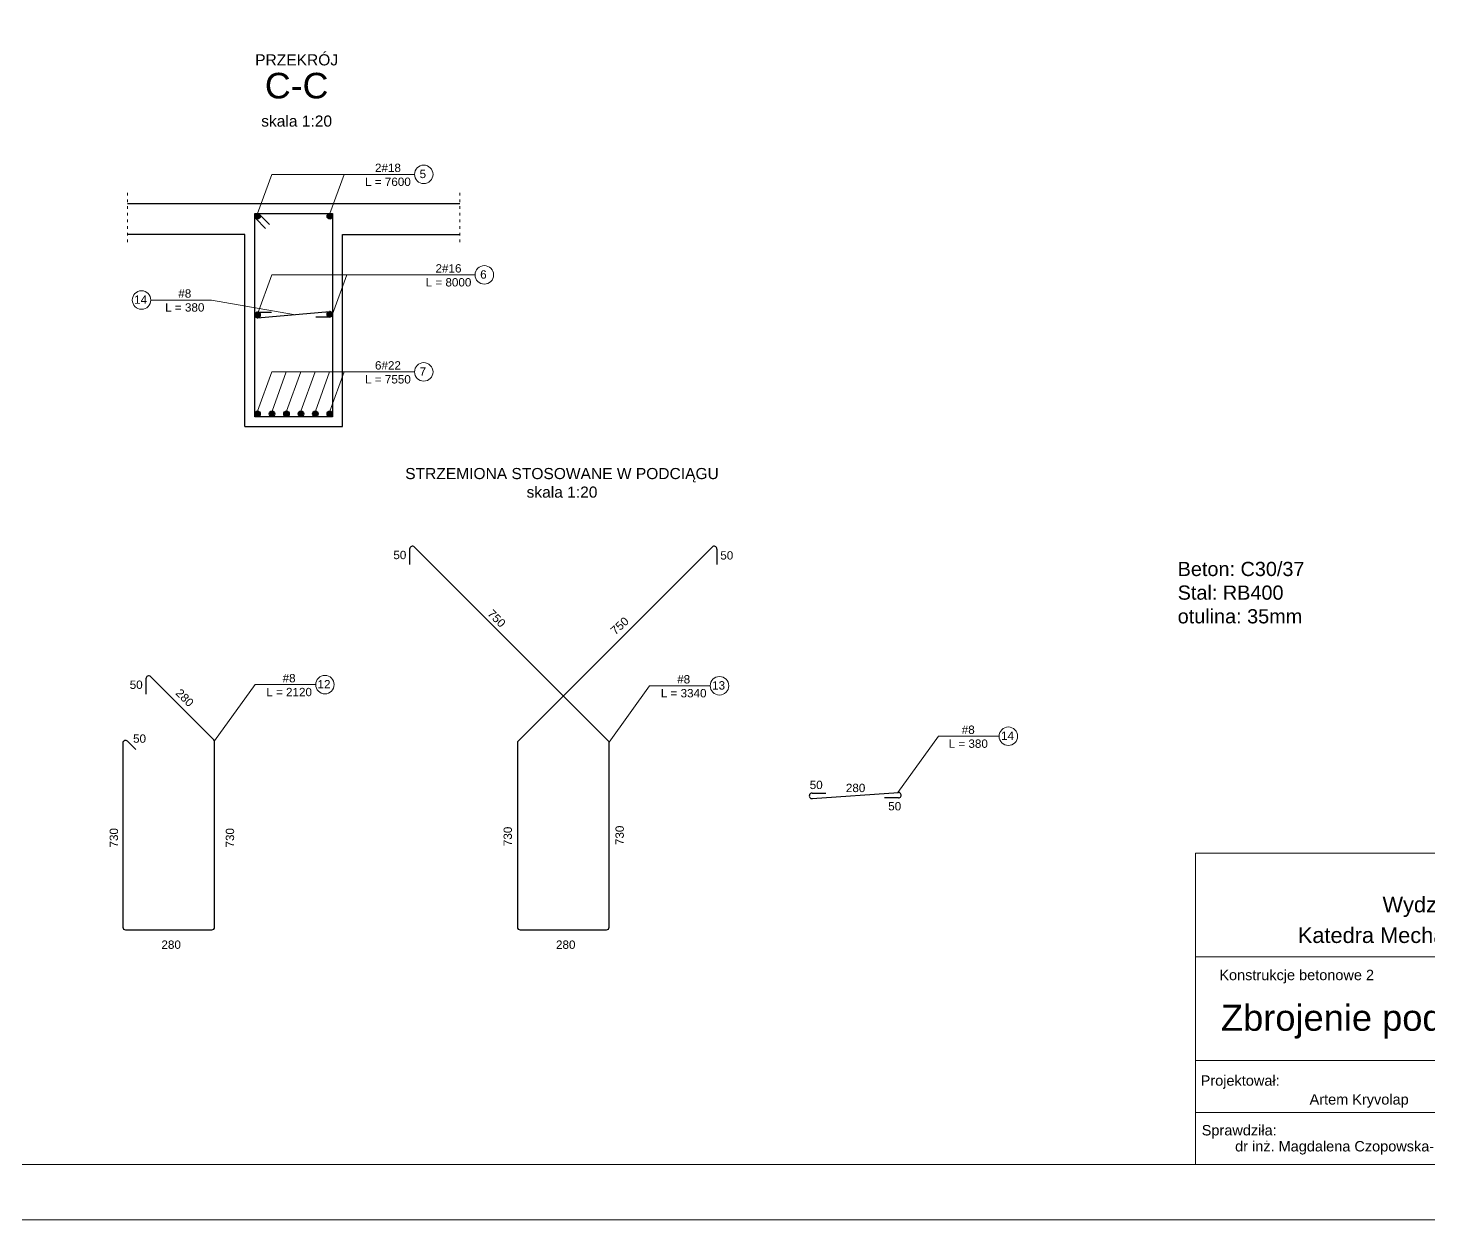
# Model space of a CAD drawing. Header units: millimetres. Extents: x 167217 to 300968, y 226456 to 301181.
# Drawn here: x 179400 to 191986, y 244368 to 255078 of the extents above; entities that cross this region are included whole.
import ezdxf

# ---------------------------------------------------------------- set-up
doc = ezdxf.new("R2010")
doc.units = ezdxf.units.MM
doc.linetypes.add('ACAD_ISO03W100', pattern=[30, 12, -18])
doc.layers.get('0').update_dxf_attribs({"lineweight": 5})
for name, color, linetype, lineweight in [('Linie', 7, 'Continuous', 5), ('opisówka', 255, 'Continuous', 5), ('Osie', 7, 'ACAD_ISO03W100', 5), ('Słupy', 1, 'Continuous', 25), ('zbrojenie dolne', 210, 'Continuous', 25), ('zbrojenie górne', 70, 'Continuous', 25)]:
    doc.layers.add(name, color=color, linetype=linetype, lineweight=lineweight)
doc.styles.add('KB2', font='arial.ttf', dxfattribs={"height": 230})
doc.styles.get("Standard").update_dxf_attribs({"font": 'arial.ttf'})

# ---------------------------------------------------------------- blocks, each defined once
blk = doc.blocks.new('*U182')
at = {"layer": 'zbrojenie dolne', "ltscale": 100}
h = blk.add_hatch(color=256, dxfattribs=at)
h.dxf.hatch_style = 1
h.paths.add_polyline_path([(25, 0, 1), (-25, 0, 1)])
blk.add_circle((0, 0), 25, dxfattribs=at)
blk = doc.blocks.new('*U183')
at = {"layer": 'zbrojenie górne', "color": 0, "linetype": 'ByBlock', "lineweight": -2, "transparency": 16777216}
for p in [(0, 0), (130, 0), (260, 0), (390, 0), (520, 0), (650, 0)]:
    blk.add_blockref('*U182', p, dxfattribs=at)
blk = doc.blocks.new('*U184')
at = {"layer": 'opisówka', "ltscale": 100}
blk.add_line((-64, -176), (64, 176), dxfattribs=at)
blk = doc.blocks.new('*U185')
at = {"layer": 'zbrojenie górne', "color": 0, "linetype": 'ByBlock', "lineweight": -2, "transparency": 16777216}
for p in [(0, 0), (130, 0), (260, 0), (390, 0), (520, 0), (650, 0)]:
    blk.add_blockref('*U184', p, dxfattribs=at)
blk = doc.blocks.new('*U190')
at = {"layer": 'opisówka', "ltscale": 100}
blk.add_line((-64, -176), (64, 176), dxfattribs=at)
blk = doc.blocks.new('*U191')
at = {"layer": 'zbrojenie górne', "color": 0, "linetype": 'ByBlock', "lineweight": -2, "transparency": 16777216}
for p in [(0, 0), (650, 0)]:
    blk.add_blockref('*U190', p, dxfattribs=at)

msp = doc.modelspace()

# ---------------------------------------------------------------- hatches: boundary and pattern name
at = {"layer": 'zbrojenie dolne', "ltscale": 100}
h = msp.add_hatch(color=256, dxfattribs=at)
h.dxf.hatch_style = 1
h.paths.add_polyline_path([(181486.9, 253386, 1), (181436.9, 253386, 1)])
h = msp.add_hatch(color=256, dxfattribs=at)
h.dxf.hatch_style = 1
h.paths.add_polyline_path([(182136.9, 253386, 1), (182086.9, 253386, 1)])
h = msp.add_hatch(color=256, dxfattribs=at)
h.dxf.hatch_style = 1
h.paths.add_polyline_path([(181486.9, 252500.3, 1), (181436.9, 252500.3, 1)])
h = msp.add_hatch(color=256, dxfattribs=at)
h.dxf.hatch_style = 1
h.paths.add_polyline_path([(182137, 252506.3, 1), (182087, 252506.3, 1)])

# ---------------------------------------------------------------- linework, layer by layer
for p, q in [((196416.5, 246732.5), (189890, 246732.5)), ((196416.5, 245800.1), (189890, 245800.1)), ((196416.5, 245333.9), (189890, 245333.9))]:
    msp.add_line(p, q)
msp.add_lwpolyline([(189890, 244867.8), (196416.5, 244867.8), (196416.5, 247664.8), (189890, 247664.8)], close=True)
at = {"layer": 'opisówka', "ltscale": 100}
for p, q in [((181590.2, 253763.4), (182872.4, 253763.4)), ((181461.8, 252507.8), (181590.1, 252860.2)), ((181590.1, 252860.2), (182872.2, 252860.2)), ((182136.9, 252508.1), (182265.2, 252860.5)), ((182872.2, 252860.2), (183416.6, 252860.2)), ((180503, 252634.2), (181047.3, 252634.2)), ((181047.3, 252634.2), (181785.1, 252503.2)), ((181590.2, 251988.4), (182872.4, 251988.4)), ((181075.1, 248673.1), (181440, 249178.2)), ((181440, 249178.2), (181984.4, 249178.2)), ((184619.9, 248662.7), (184984.8, 249167.8)), ((184984.8, 249167.8), (185529.2, 249167.8)), ((187215.5, 248209.5), (187580.4, 248714.6)), ((187580.4, 248714.6), (188124.7, 248714.6))]:
    msp.add_line(p, q, dxfattribs=at)
for points in [[(167216.5, 265367.8), (196916.5, 265367.8), (196916.5, 244367.8), (167216.5, 244367.8)], [(167716.5, 264867.8), (196416.5, 264867.8), (196416.5, 244867.8), (167716.5, 244867.8)]]:
    msp.add_lwpolyline(points, close=True, dxfattribs=at)
for centre in [(182955.5, 253763.4), (183499.7, 252860.2), (180419.9, 252634.2), (182955.5, 251988.4), (182067.5, 249178.2), (185612.3, 249167.8), (188207.8, 248714.6)]:
    msp.add_circle(centre, 83.1, dxfattribs=at)
at = {"layer": 'Osie', "ltscale": 2}
for p, q in [((180295, 253598.5), (180295, 253123.5)), ((183278.9, 253598.5), (183278.9, 253123.5))]:
    msp.add_line(p, q, dxfattribs=at)
at = {"layer": 'Słupy', "ltscale": 100}
for p, q in [((183278.9, 253498.5), (180295, 253498.5)), ((181349.4, 253223.5), (180295, 253223.5)), ((181349.4, 251498.5), (181349.4, 253223.5)), ((182224.4, 251498.5), (182224.4, 253223.5)), ((182224.4, 253223.5), (183278.9, 253223.5)), ((181349.4, 251498.5), (182224.4, 251498.5))]:
    msp.add_line(p, q, dxfattribs=at)
at = {"layer": 'zbrojenie dolne', "ltscale": 100}
for centre in [(181461.9, 253386), (182111.9, 253386), (181461.9, 252500.3), (182112, 252506.3)]:
    msp.add_circle(centre, 25, dxfattribs=at)
at = {"layer": 'zbrojenie górne', "ltscale": 100}
for p, q in [((181446.6, 253365.6), (181535, 253277.3)), ((181481.9, 253401), (181570.3, 253312.6)), ((181461.9, 252475.3), (182108.4, 252531)), ((181461.9, 252525.3), (181586.9, 252525.3)), ((182112, 252481.3), (181987, 252481.3)), ((182828.8, 250396.6), (182828.8, 250257.6)), ((184614.2, 248671.5), (182871.5, 250414.3)), ((183803.9, 248671.5), (185546.7, 250414.3)), ((185589.3, 250396.6), (185589.3, 250257.6)), ((180459.6, 249231.4), (180459.6, 249092.5)), ((181069.5, 248681.9), (180502.2, 249249.1)), ((180251.8, 248652.1), (180251.8, 246999.5)), ((180294.5, 248669.8), (180368.9, 248595.4)), ((181076.8, 246999.5), (181076.8, 248664.2)), ((183796.6, 248653.8), (183796.6, 246999.5)), ((184621.6, 246999.5), (184621.6, 248653.8)), ((186444.1, 248153.8), (187219.1, 248209.8)), ((186444.1, 248203.8), (186569.1, 248203.8)), ((187219.1, 248159.8), (187094.1, 248159.8)), ((180276.8, 246974.5), (181051.8, 246974.5)), ((183821.6, 246974.5), (184596.6, 246974.5))]:
    msp.add_line(p, q, dxfattribs=at)
msp.add_lwpolyline([(181436.9, 253411), (182136.9, 253411), (182136.9, 251586), (181436.9, 251586)], close=True, dxfattribs=at)
for centre, start, end in [((181461.9, 252500.3), 90, 278.26347), ((182112, 252506.3), 270, 98.26347), ((182853.8, 250396.6), 45, 180), ((185564.3, 250396.6), 0, 135), ((180484.6, 249231.4), 45, 180), ((180276.8, 248652.1), 45, 180), ((181051.8, 248664.2), 0, 45), ((183821.6, 248653.8), 135, 180), ((184596.6, 248653.8), 0, 45), ((186444.1, 248178.8), 90, 278.26347), ((187219.1, 248184.8), 270, 98.26347), ((180276.8, 246999.5), 180, 270), ((181051.8, 246999.5), 270, 0), ((183821.6, 246999.5), 180, 270), ((184596.6, 246999.5), 270, 0)]:
    msp.add_arc(centre, 25, start, end, dxfattribs=at)

# ---------------------------------------------------------------- block references
at = {"layer": 'zbrojenie górne'}
for name, p in [('*U191', (181526.1, 253587.2)), ('*U185', (181526.1, 251812.2)), ('*U183', (181461.9, 251611))]:
    msp.add_blockref(name, p, dxfattribs=at)

# ---------------------------------------------------------------- texts
for s, height, p in [('Wydział Budownictwa i Architektury', 139.853, (191569.3, 247132.2)), ('Katedra Mechaniki, Konstrukcji Budowlanych i Inżynierskich', 139.853, (190808.5, 246856.7)), ('Konstrukcje betonowe 2 ', 93.236, (190102.9, 246522.6)), ('Zbrojenie podciągu żelbetowego ', 233.089, (190117.6, 246068.2)), ('Projektował:', 93.236, (189935.3, 245574.2)), ('Sprawdziła: ', 93.236, (189944.8, 245127.7))]:
    msp.add_text(s, height=height).set_placement(p)
at = {"lineweight": 0, "insert": (190913.8, 245498.2), "char_height": 93.236, "attachment_point": 1}
msp.add_mtext('{\\fArial|b0|i0|c238|p34;Artem Kryvolap}', dxfattribs=at)
at = {"lineweight": 0, "insert": (190244.7, 245076.9), "char_height": 93.236, "width": 2654.041, "attachment_point": 1}
msp.add_mtext('dr inż. {\\fArial|b0|i0|c238|p34;Magdalena Czopowska-Lewandowicz}  ', dxfattribs=at)
at = {"layer": 'Linie', "ltscale": 100, "attachment_point": 1, "style": 'KB2'}
for s, width, gutter_width, insert, char_height in [('\\pxqc;PRZEKRÓJ {\\H2.3x;\\PC-C\\P}skala 1:20', 2308.444, 1150, (180659.2, 254842.2), 100), ('\\A1;\\pxqc;2#18  \\PL = 7600', 405.03, 1150, (182431.2, 253859.2), 75), ('\\pxqc;5', 136.168, 1150, (182879.3, 253804.6), 75), ('\\A1;\\pxqc;2#16  \\PL = {\\fArial|b0|i0|c238|p34;800}0', 405.03, 1150, (182975.3, 252956), 75), ('\\pxqc;6', 136.168, 1150, (183423.5, 252901.4), 75), ('\\pxqc;14', 136.168, 1150, (180343.7, 252675.5), 75), ('\\A1;\\pxqc;#8  \\PL = 380', 405.03, 1150, (180606.1, 252730.1), 75), ('\\A1;\\pxqc;6#22  \\PL = 7550', 405.03, 1150, (182431.2, 252084.2), 75), ('\\pxqc;7', 136.168, 1150, (182879.3, 252029.6), 75), ('\\pxqc;STRZEMIONA STOSOWANE W PODCIĄGU{\\H2.3x;\\P}skala 1:20', 2990.68, 1150, (182702.2, 251124.9), 100), ('\\A1;\\pxqc;50', 355.593, 2875, (182562.8, 250380.7), 75), ('\\A1;\\pxqc;50', 355.593, 2875, (185500.1, 250377.1), 75), ('\\A1;\\pxql;Beton: C30/37\\PStal: RB{\\fArial|b0|i0|c238|p34;400}\\Potulina: 35mm', 1284.467, 977.8, (189728.7, 250281.4), 127.538), ('\\A1;\\pxqc;50', 456.191, 2875, (180143.8, 249214.8), 75), ('\\A1;\\pxqc;#8  \\PL = 2120', 405.03, 1150, (181543.1, 249274), 75), ('\\pxqc;12', 136.168, 1150, (181991.3, 249219.4), 75), ('\\A1;\\pxqc;#8  \\PL = 3340', 405.03, 1150, (185087.9, 249263.7), 75), ('\\pxqc;13', 136.168, 1150, (185536.1, 249209.1), 75), ('\\A1;\\pxqc;50', 355.593, 2875, (180224.3, 248731), 75), ('\\A1;\\pxqc;#8  \\PL = 380', 405.03, 1150, (187644.7, 248810.4), 75), ('\\pxqc;14', 136.168, 1150, (188131.6, 248755.9), 75), ('\\A1;\\pxqc;50', 1789.766, 2875, (185586.3, 248314.9), 75), ('\\A1;\\pxqc;280', 1789.766, 2875, (185940.2, 248287.5), 75), ('\\A1;\\pxqc;50', 1789.766, 2875, (186291.6, 248123.1), 75), ('\\A1;\\pxqc;280', 1789.766, 2875, (179791.3, 246879.2), 75), ('\\A1;\\pxqc;280', 1789.766, 2875, (183336.1, 246879.2), 75)]:
    msp.add_mtext_dynamic_manual_height_columns(s, width=width, gutter_width=gutter_width, heights=[0], dxfattribs=dict(at, insert=insert, char_height=char_height))
at = {"layer": 'Linie', "ltscale": 100, "char_height": 75, "attachment_point": 1, "style": 'KB2'}
for s, insert, rotation in [('\\A1;\\pxqc;750', (183005.8, 250434.5), 314.87958), ('\\A1;\\pxqc;750', (184026.7, 249134.7), 42.12333), ('\\A1;\\pxqc;280', (180202.5, 249720), 314.97944), ('\\A1;\\pxqc;730', (180133.6, 246907.1), 90), ('\\A1;\\pxqc;730', (181176.5, 246907.1), 90), ('\\A1;\\pxqc;730', (183672.6, 246919.5), 90), ('\\A1;\\pxqc;730', (184677.7, 246928.9), 90)]:
    msp.add_mtext_dynamic_manual_height_columns(s, width=1789.766, gutter_width=2875, heights=[0], dxfattribs=dict(at, insert=insert, rotation=rotation))

doc.saveas('drawing.dxf')
